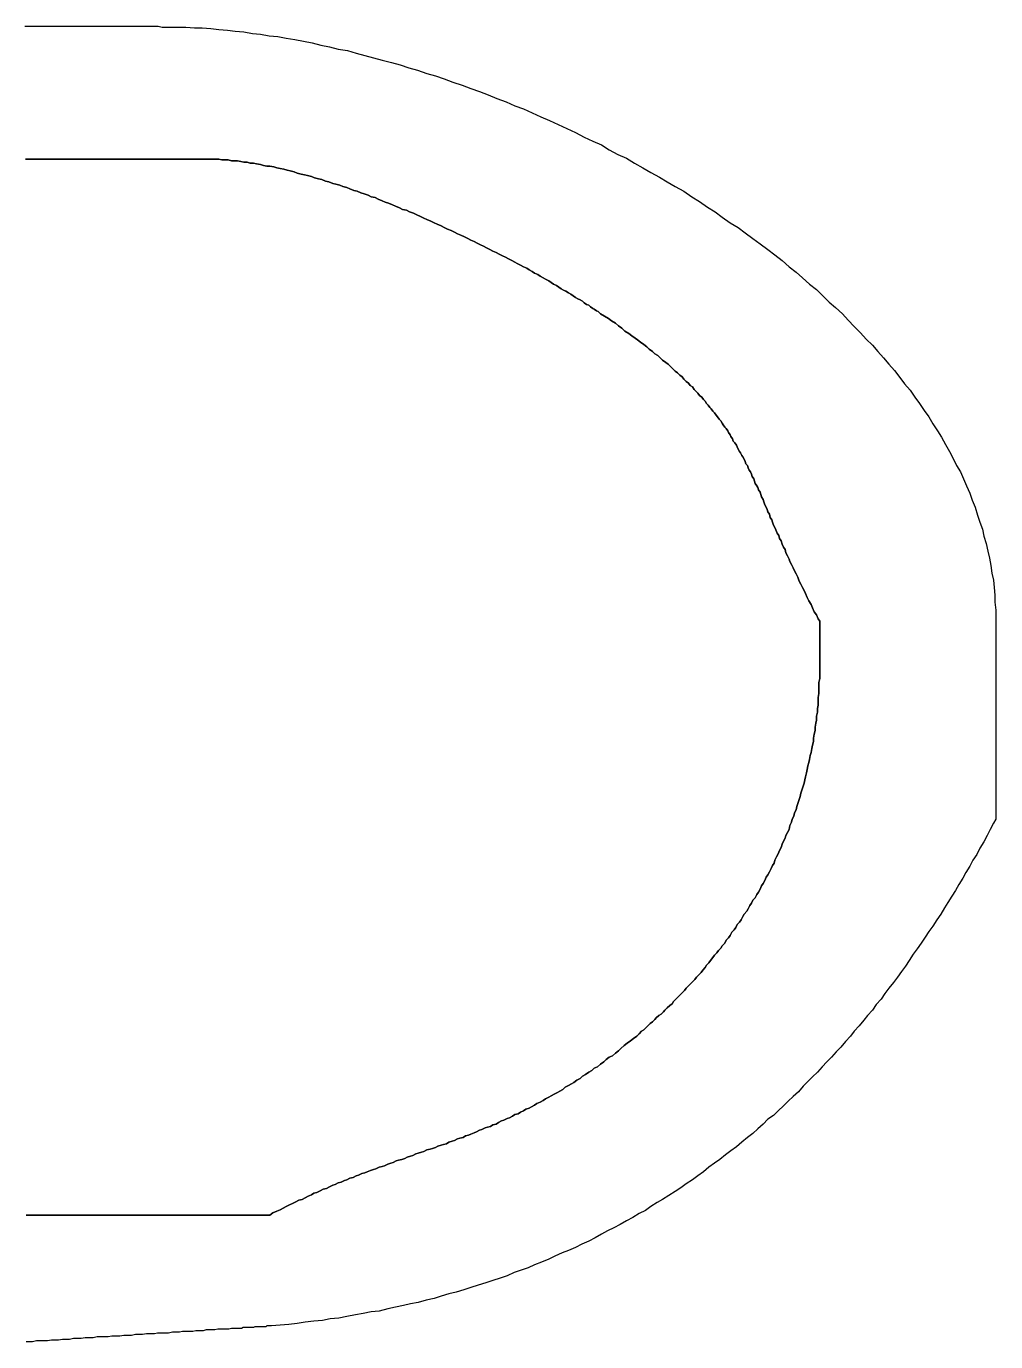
# Model space of a CAD drawing. Extents: x 3196 to 9141, y -1880 to 2325.
# Drawn here: x 8945.28 to 8951.48, y -1226.99 to -1218.58 of the extents above; entities that cross this region are included whole.
import ezdxf

# ---------------------------------------------------------------- set-up
doc = ezdxf.new("R2010")
doc.units = 0
doc.header["$MEASUREMENT"] = 0
doc.layers.add('10', color=10, linetype='CONTINUOUS')

msp = doc.modelspace()

# ---------------------------------------------------------------- linework, layer by layer
at = {"layer": '10', "linetype": 'Continuous'}
for points in [[(8945.271218, -1218.581535), (8945.291318, -1218.581535), (8945.311418, -1218.581535), (8945.331518, -1218.581535), (8945.346568, -1218.581535), (8945.366668, -1218.581535), (8945.386768, -1218.581535), (8945.406818, -1218.581535), (8945.426918, -1218.581535), (8945.447018, -1218.581535), (8945.467118, -1218.581535), (8945.487168, -1218.581535), (8945.507268, -1218.581535), (8945.522318, -1218.581535), (8945.542418, -1218.581535), (8945.562518, -1218.581535), (8945.582618, -1218.581535), (8945.597668, -1218.581535), (8945.617768, -1218.581535), (8945.637868, -1218.581535), (8945.652918, -1218.581535), (8945.673018, -1218.581535), (8945.688068, -1218.581535), (8945.708168, -1218.581535), (8945.723218, -1218.581535), (8945.743318, -1218.581535), (8945.758368, -1218.581535), (8945.773418, -1218.581535), (8945.793518, -1218.581535), (8945.808618, -1218.581535), (8945.823668, -1218.581535), (8945.838718, -1218.581535), (8945.853818, -1218.581535), (8945.868868, -1218.581535), (8945.883918, -1218.581535), (8945.898968, -1218.581535), (8945.914068, -1218.581535), (8945.924118, -1218.581535), (8945.939168, -1218.581535), (8945.949218, -1218.581535), (8945.964268, -1218.581535), (8945.974318, -1218.581535), (8945.989368, -1218.581535), (8945.999418, -1218.581535), (8946.009468, -1218.581535), (8946.019518, -1218.581535), (8946.029568, -1218.581535), (8946.039618, -1218.581535), (8946.049668, -1218.581535), (8946.059718, -1218.581535), (8946.064718, -1218.581535), (8946.074768, -1218.581535), (8946.079768, -1218.581535), (8946.089818, -1218.581535), (8946.094868, -1218.581535), (8946.099868, -1218.581535), (8946.104918, -1218.581535), (8946.109918, -1218.581535), (8946.114918, -1218.581535), (8946.119968, -1218.581535), (8946.124968, -1218.581535), (8946.150068, -1218.586535), (8946.200318, -1218.586535), (8946.250518, -1218.586535), (8946.300768, -1218.586535), (8946.356018, -1218.591585), (8946.406218, -1218.591585), (8946.461468, -1218.596585), (8946.511668, -1218.601635), (8946.566918, -1218.606635), (8946.617118, -1218.611635), (8946.672368, -1218.616685), (8946.727618, -1218.626735), (8946.777818, -1218.631735), (8946.833068, -1218.641785), (8946.888318, -1218.646835), (8946.943568, -1218.656835), (8946.998818, -1218.666885), (8947.054068, -1218.676935), (8947.109318, -1218.686985), (8947.164518, -1218.702035), (8947.219768, -1218.712085), (8947.275018, -1218.727185), (8947.335268, -1218.737185), (8947.390518, -1218.752285), (8947.445768, -1218.767335), (8947.501018, -1218.782385), (8947.556268, -1218.797485), (8947.616518, -1218.812535), (8947.671768, -1218.827585), (8947.727018, -1218.847685), (8947.782218, -1218.862735), (8947.842518, -1218.882835), (8947.897768, -1218.897935), (8947.952968, -1218.917985), (8948.008218, -1218.938085), (8948.068518, -1218.958185), (8948.123718, -1218.978285), (8948.178968, -1218.998335), (8948.234218, -1219.018435), (8948.289468, -1219.043535), (8948.349718, -1219.063635), (8948.404968, -1219.088735), (8948.460218, -1219.108835), (8948.515468, -1219.133935), (8948.570718, -1219.159035), (8948.625918, -1219.184185), (8948.681168, -1219.209285), (8948.736418, -1219.234385), (8948.791668, -1219.259485), (8948.846918, -1219.289635), (8948.902168, -1219.314735), (8948.957368, -1219.339835), (8949.007618, -1219.369985), (8949.062868, -1219.400135), (8949.118118, -1219.425235), (8949.168318, -1219.455335), (8949.223568, -1219.485485), (8949.273768, -1219.515635), (8949.329018, -1219.545735), (8949.379218, -1219.575885), (8949.429468, -1219.606035), (8949.484718, -1219.636135), (8949.534918, -1219.671285), (8949.585118, -1219.701435), (8949.635368, -1219.736585), (8949.685568, -1219.766735), (8949.730768, -1219.801885), (8949.781018, -1219.837035), (8949.831218, -1219.867135), (8949.876418, -1219.902335), (8949.926618, -1219.937485), (8949.971818, -1219.972635), (8950.022068, -1220.007785), (8950.067268, -1220.042935), (8950.112468, -1220.078085), (8950.157668, -1220.118235), (8950.202868, -1220.153435), (8950.243018, -1220.188585), (8950.288218, -1220.228735), (8950.333418, -1220.263885), (8950.373618, -1220.304085), (8950.413768, -1220.344235), (8950.453968, -1220.379385), (8950.499168, -1220.419585), (8950.534318, -1220.459735), (8950.574468, -1220.499935), (8950.614668, -1220.540085), (8950.649818, -1220.580285), (8950.689968, -1220.620435), (8950.725118, -1220.660635), (8950.760268, -1220.700835), (8950.795418, -1220.740985), (8950.830618, -1220.781185), (8950.865768, -1220.826385), (8950.895868, -1220.866535), (8950.931018, -1220.906735), (8950.961168, -1220.951935), (8950.991318, -1220.992085), (8951.021418, -1221.037285), (8951.051568, -1221.077485), (8951.076668, -1221.122635), (8951.106818, -1221.167835), (8951.131918, -1221.208035), (8951.157018, -1221.253235), (8951.182118, -1221.298435), (8951.207268, -1221.343635), (8951.227318, -1221.388835), (8951.252468, -1221.428985), (8951.272518, -1221.474185), (8951.292618, -1221.519385), (8951.312718, -1221.564585), (8951.327768, -1221.609785), (8951.347868, -1221.654985), (8951.362918, -1221.705235), (8951.378018, -1221.750385), (8951.393068, -1221.795585), (8951.403118, -1221.840785), (8951.418168, -1221.885985), (8951.428218, -1221.936235), (8951.438268, -1221.981435), (8951.448318, -1222.026635), (8951.453318, -1222.076835), (8951.463368, -1222.122035), (8951.468368, -1222.167235), (8951.473418, -1222.217435), (8951.473418, -1222.262635), (8951.478418, -1222.312885), (8951.478418, -1222.358085), (8951.478418, -1222.383185), (8951.478418, -1222.388185), (8951.478418, -1222.393235), (8951.478418, -1222.398235), (8951.478418, -1222.403285), (8951.478418, -1222.408285), (8951.478418, -1222.413335), (8951.478418, -1222.418335), (8951.478418, -1222.423335), (8951.478418, -1222.428385), (8951.478418, -1222.433385), (8951.478418, -1222.438435), (8951.478418, -1222.443435), (8951.478418, -1222.448485), (8951.478418, -1222.458535), (8951.478418, -1222.463535), (8951.478418, -1222.468535), (8951.478418, -1222.478585), (8951.478418, -1222.483635), (8951.478418, -1222.493685), (8951.478418, -1222.498685), (8951.478418, -1222.508735), (8951.478418, -1222.513735), (8951.478418, -1222.523785), (8951.478418, -1222.533835), (8951.478418, -1222.543885), (8951.478418, -1222.548885), (8951.478418, -1222.558935), (8951.478418, -1222.568985), (8951.478418, -1222.579035), (8951.478418, -1222.589085), (8951.478418, -1222.599135), (8951.478418, -1222.609185), (8951.478418, -1222.619235), (8951.478418, -1222.629235), (8951.478418, -1222.639285), (8951.478418, -1222.649335), (8951.478418, -1222.659385), (8951.478418, -1222.669435), (8951.478418, -1222.679485), (8951.478418, -1222.689535), (8951.478418, -1222.699585), (8951.478418, -1222.709635), (8951.478418, -1222.724685), (8951.478418, -1222.734735), (8951.478418, -1222.744785), (8951.478418, -1222.754785), (8951.478418, -1222.764835), (8951.478418, -1222.779935), (8951.478418, -1222.789985), (8951.478418, -1222.799985), (8951.478418, -1222.815085), (8951.478418, -1222.825135), (8951.478418, -1222.835185), (8951.478418, -1222.845185), (8951.478418, -1222.860285), (8951.478418, -1222.870335), (8951.478418, -1222.880335), (8951.478418, -1222.895435), (8951.478418, -1222.905485), (8951.478418, -1222.915535), (8951.478418, -1222.925535), (8951.478418, -1222.940635), (8951.478418, -1222.950685), (8951.478418, -1222.960735), (8951.478418, -1222.975785), (8951.478418, -1222.985835), (8951.478418, -1222.995885), (8951.478418, -1223.005885), (8951.478418, -1223.020985), (8951.478418, -1223.031035), (8951.478418, -1223.041085), (8951.478418, -1223.051085), (8951.478418, -1223.061135), (8951.478418, -1223.071185), (8951.478418, -1223.081235), (8951.478418, -1223.096285), (8951.478418, -1223.106335), (8951.478418, -1223.116385), (8951.478418, -1223.126435), (8951.478418, -1223.136485), (8951.478418, -1223.146535), (8951.478418, -1223.156585), (8951.478418, -1223.166635), (8951.478418, -1223.171635), (8951.478418, -1223.181685), (8951.478418, -1223.191735), (8951.478418, -1223.201785), (8951.478418, -1223.211835), (8951.478418, -1223.216835), (8951.478418, -1223.226885), (8951.478418, -1223.236935), (8951.478418, -1223.241935), (8951.478418, -1223.251985), (8951.478418, -1223.256985), (8951.478418, -1223.267035), (8951.478418, -1223.272085), (8951.478418, -1223.282135), (8951.478418, -1223.287135), (8951.478418, -1223.292185), (8951.478418, -1223.302185), (8951.478418, -1223.307235), (8951.478418, -1223.312235), (8951.478418, -1223.317285), (8951.478418, -1223.322285), (8951.478418, -1223.327335), (8951.478418, -1223.332335), (8951.478418, -1223.337385), (8951.478418, -1223.342385), (8951.478418, -1223.347385), (8951.478418, -1223.352435), (8951.478418, -1223.357435), (8951.478418, -1223.362485), (8951.478418, -1223.367485)], [(8950.353518, -1222.674435), (8950.353518, -1222.664435), (8950.353518, -1222.659385), (8950.353518, -1222.654385), (8950.353518, -1222.649335), (8950.353518, -1222.644335), (8950.353518, -1222.639285), (8950.353518, -1222.634285), (8950.353518, -1222.629235), (8950.353518, -1222.624235), (8950.353518, -1222.619235), (8950.353518, -1222.614185), (8950.353518, -1222.609185), (8950.353518, -1222.604135), (8950.353518, -1222.599135), (8950.353518, -1222.594085), (8950.353518, -1222.589085), (8950.353518, -1222.584085), (8950.353518, -1222.579035), (8950.353518, -1222.574035), (8950.353518, -1222.568985), (8950.353518, -1222.563985), (8950.353518, -1222.558935), (8950.353518, -1222.553935), (8950.353518, -1222.548885), (8950.353518, -1222.543885), (8950.353518, -1222.538885), (8950.353518, -1222.533835), (8950.353518, -1222.528835), (8950.353518, -1222.523785), (8950.353518, -1222.518785), (8950.353518, -1222.513735), (8950.353518, -1222.508735), (8950.353518, -1222.503685), (8950.353518, -1222.498685), (8950.353518, -1222.493685), (8950.353518, -1222.488635), (8950.353518, -1222.483635), (8950.353518, -1222.478585), (8950.353518, -1222.473585), (8950.353518, -1222.468535), (8950.353518, -1222.463535), (8950.353518, -1222.458535), (8950.353518, -1222.453485), (8950.353518, -1222.448485), (8950.353518, -1222.443435), (8950.353518, -1222.438435), (8950.353518, -1222.433385), (8950.353518, -1222.428385), (8950.353518, -1222.423335), (8950.353518, -1222.418335), (8950.353518, -1222.413335), (8950.353518, -1222.408285), (8950.353518, -1222.403285), (8950.353518, -1222.398235), (8950.353518, -1222.393235), (8950.353518, -1222.388185), (8950.353518, -1222.383185), (8950.343468, -1222.368135), (8950.333418, -1222.342985), (8950.318368, -1222.322935), (8950.308318, -1222.297785), (8950.298268, -1222.277735), (8950.283218, -1222.252585), (8950.273168, -1222.232535), (8950.263118, -1222.207435), (8950.253068, -1222.187335), (8950.243018, -1222.167235), (8950.232968, -1222.147135), (8950.222918, -1222.127035), (8950.212868, -1222.101935), (8950.202868, -1222.081885), (8950.192818, -1222.061785), (8950.182768, -1222.041685), (8950.172718, -1222.021585), (8950.162668, -1222.001485), (8950.157668, -1221.986435), (8950.147618, -1221.966335), (8950.137568, -1221.946285), (8950.132518, -1221.926185), (8950.122518, -1221.911135), (8950.112468, -1221.891035), (8950.107418, -1221.870935), (8950.097368, -1221.855885), (8950.092368, -1221.835785), (8950.082318, -1221.820735), (8950.072268, -1221.800635), (8950.067268, -1221.785585), (8950.057218, -1221.770485), (8950.052168, -1221.750385), (8950.047168, -1221.735335), (8950.037118, -1221.720285), (8950.032118, -1221.700185), (8950.022068, -1221.685135), (8950.017018, -1221.670035), (8950.012018, -1221.654985), (8950.001968, -1221.639935), (8949.996968, -1221.619835), (8949.991918, -1221.604785), (8949.981868, -1221.589685), (8949.976868, -1221.574635), (8949.971818, -1221.559585), (8949.961768, -1221.544485), (8949.956768, -1221.529435), (8949.951768, -1221.519385), (8949.941718, -1221.504335), (8949.936668, -1221.489285), (8949.931668, -1221.474185), (8949.921618, -1221.459135), (8949.916568, -1221.444085), (8949.911568, -1221.428985), (8949.901518, -1221.418935), (8949.896518, -1221.403885), (8949.891468, -1221.388835), (8949.881418, -1221.378785), (8949.876418, -1221.363735), (8949.871418, -1221.348635), (8949.861368, -1221.333585), (8949.856318, -1221.323535), (8949.846268, -1221.308485), (8949.841268, -1221.298435), (8949.831218, -1221.283385), (8949.826218, -1221.268285), (8949.821168, -1221.258235), (8949.811118, -1221.243185), (8949.801068, -1221.233135), (8949.796068, -1221.218085), (8949.786018, -1221.203035), (8949.781018, -1221.192985), (8949.770968, -1221.177885), (8949.765918, -1221.167835), (8949.755868, -1221.152785), (8949.745868, -1221.142735), (8949.735818, -1221.127685), (8949.730768, -1221.117635), (8949.720718, -1221.102585), (8949.710668, -1221.092535), (8949.700668, -1221.077485), (8949.690618, -1221.067435), (8949.680568, -1221.052335), (8949.670518, -1221.042285), (8949.660468, -1221.027235), (8949.650418, -1221.017185), (8949.640368, -1221.002135), (8949.630318, -1220.992085), (8949.620318, -1220.977035), (8949.610268, -1220.966985), (8949.600218, -1220.951935), (8949.585118, -1220.941885), (8949.575118, -1220.926785), (8949.565068, -1220.916735), (8949.549968, -1220.901685), (8949.539918, -1220.886635), (8949.524868, -1220.876585), (8949.514818, -1220.861535), (8949.499768, -1220.851485), (8949.484718, -1220.836385), (8949.474668, -1220.821335), (8949.459568, -1220.811285), (8949.444518, -1220.796235), (8949.429468, -1220.786185), (8949.414368, -1220.771135), (8949.399318, -1220.756035), (8949.384268, -1220.740985), (8949.369218, -1220.730935), (8949.349118, -1220.715885), (8949.334018, -1220.700835), (8949.318968, -1220.685735), (8949.298868, -1220.675685), (8949.283818, -1220.660635), (8949.263718, -1220.645585), (8949.248668, -1220.630485), (8949.228568, -1220.615435), (8949.208468, -1220.600385), (8949.188418, -1220.585285), (8949.173318, -1220.575285), (8949.153268, -1220.560185), (8949.133168, -1220.545135), (8949.108068, -1220.530085), (8949.087968, -1220.509985), (8949.067868, -1220.494885), (8949.047768, -1220.479835), (8949.022668, -1220.464785), (8949.002568, -1220.449735), (8948.977468, -1220.434635), (8948.952368, -1220.419585), (8948.937318, -1220.404535), (8948.927268, -1220.399485), (8948.912168, -1220.389435), (8948.902168, -1220.384435), (8948.887068, -1220.374385), (8948.877018, -1220.364335), (8948.861968, -1220.359335), (8948.846918, -1220.349285), (8948.836868, -1220.339235), (8948.821818, -1220.329185), (8948.806718, -1220.324185), (8948.791668, -1220.314135), (8948.776618, -1220.304085), (8948.761518, -1220.294035), (8948.746468, -1220.283985), (8948.731418, -1220.273935), (8948.716318, -1220.268935), (8948.701268, -1220.258885), (8948.686218, -1220.248835), (8948.671118, -1220.238785), (8948.651068, -1220.228735), (8948.635968, -1220.218685), (8948.620918, -1220.208635), (8948.600818, -1220.198635), (8948.585768, -1220.188585), (8948.565668, -1220.178535), (8948.550618, -1220.168485), (8948.530518, -1220.158435), (8948.515468, -1220.148385), (8948.495368, -1220.138335), (8948.480318, -1220.128285), (8948.460218, -1220.118235), (8948.440118, -1220.108235), (8948.420018, -1220.098185), (8948.404968, -1220.088135), (8948.384868, -1220.078085), (8948.364818, -1220.068035), (8948.344718, -1220.057985), (8948.324618, -1220.047935), (8948.304518, -1220.037885), (8948.284418, -1220.027885), (8948.264368, -1220.017835), (8948.244268, -1220.007785), (8948.224168, -1219.997735), (8948.204068, -1219.987685), (8948.184018, -1219.977635), (8948.163918, -1219.967585), (8948.143818, -1219.957535), (8948.123718, -1219.947535), (8948.103668, -1219.937485), (8948.083568, -1219.927435), (8948.058468, -1219.917385), (8948.038368, -1219.907335), (8948.018268, -1219.897285), (8947.998168, -1219.887235), (8947.973068, -1219.877185), (8947.952968, -1219.867135), (8947.932918, -1219.857135), (8947.907768, -1219.847085), (8947.887718, -1219.837035), (8947.867618, -1219.826985), (8947.842518, -1219.816935), (8947.822418, -1219.806885), (8947.802318, -1219.796835), (8947.777218, -1219.786785), (8947.757118, -1219.776785), (8947.732018, -1219.766735), (8947.711918, -1219.756685), (8947.686818, -1219.751635), (8947.666718, -1219.741585), (8947.641618, -1219.731585), (8947.621518, -1219.721535), (8947.596418, -1219.711485), (8947.576318, -1219.706435), (8947.556268, -1219.696435), (8947.531118, -1219.686385), (8947.511068, -1219.676335), (8947.485968, -1219.671285), (8947.465868, -1219.661235), (8947.440768, -1219.651235), (8947.420668, -1219.646185), (8947.395568, -1219.636135), (8947.375468, -1219.631135), (8947.350368, -1219.621085), (8947.330268, -1219.611035), (8947.305168, -1219.606035), (8947.285068, -1219.595985), (8947.259968, -1219.590935), (8947.239868, -1219.585935), (8947.214768, -1219.575885), (8947.194668, -1219.570885), (8947.169568, -1219.560835), (8947.149468, -1219.555785), (8947.124368, -1219.550785), (8947.104268, -1219.540735), (8947.079168, -1219.535685), (8947.059068, -1219.530685), (8947.038968, -1219.525685), (8947.013868, -1219.520635), (8946.993768, -1219.510585), (8946.968668, -1219.505585), (8946.948568, -1219.500535), (8946.928518, -1219.495535), (8946.903368, -1219.490485), (8946.883318, -1219.485485), (8946.863218, -1219.480485), (8946.838118, -1219.475435), (8946.818018, -1219.475435), (8946.797918, -1219.470435), (8946.777818, -1219.465385), (8946.752718, -1219.460385), (8946.732668, -1219.455335), (8946.712568, -1219.455335), (8946.692468, -1219.450335), (8946.672368, -1219.450335), (8946.652268, -1219.445335), (8946.632218, -1219.440285), (8946.612118, -1219.440285), (8946.592018, -1219.440285), (8946.571918, -1219.435285), (8946.551868, -1219.435285), (8946.531768, -1219.435285), (8946.511668, -1219.430235), (8946.491568, -1219.430235), (8946.471518, -1219.430235), (8946.451418, -1219.430235), (8946.431318, -1219.430235), (8946.416268, -1219.430235), (8946.406218, -1219.430235), (8946.401168, -1219.430235), (8946.396168, -1219.430235), (8946.391168, -1219.430235), (8946.381118, -1219.430235), (8946.376068, -1219.430235), (8946.371068, -1219.430235), (8946.361018, -1219.430235), (8946.350968, -1219.430235), (8946.340918, -1219.430235), (8946.330868, -1219.430235), (8946.320818, -1219.430235), (8946.310818, -1219.430235), (8946.295718, -1219.430235), (8946.285668, -1219.430235), (8946.270618, -1219.430235), (8946.255568, -1219.430235), (8946.240468, -1219.430235), (8946.225418, -1219.430235), (8946.210368, -1219.430235), (8946.190268, -1219.430235), (8946.175218, -1219.430235), (8946.155118, -1219.430235), (8946.140068, -1219.430235), (8946.119968, -1219.430235), (8946.099868, -1219.430235), (8946.079768, -1219.430235), (8946.059718, -1219.430235), (8946.039618, -1219.430235), (8946.019518, -1219.430235), (8945.999418, -1219.430235), (8945.974318, -1219.430235), (8945.954218, -1219.430235), (8945.929118, -1219.430235), (8945.909018, -1219.430235), (8945.883918, -1219.430235), (8945.858818, -1219.430235), (8945.833718, -1219.430235), (8945.808618, -1219.430235), (8945.783468, -1219.430235), (8945.758368, -1219.430235), (8945.733268, -1219.430235), (8945.708168, -1219.430235), (8945.683068, -1219.430235), (8945.657918, -1219.430235), (8945.632818, -1219.430235), (8945.602718, -1219.430235), (8945.577568, -1219.430235), (8945.552468, -1219.430235), (8945.522318, -1219.430235), (8945.497218, -1219.430235), (8945.467118, -1219.430235), (8945.441968, -1219.430235), (8945.411868, -1219.430235), (8945.386768, -1219.430235), (8945.356618, -1219.430235), (8945.331518, -1219.430235), (8945.301368, -1219.430235), (8945.276268, -1219.430235)], [(8945.276268, -1219.430235), (8945.301368, -1219.430235), (8945.331518, -1219.430235), (8945.356618, -1219.430235), (8945.386768, -1219.430235), (8945.411868, -1219.430235), (8945.441968, -1219.430235), (8945.467118, -1219.430235), (8945.497218, -1219.430235), (8945.522318, -1219.430235), (8945.552468, -1219.430235), (8945.577568, -1219.430235), (8945.602718, -1219.430235), (8945.632818, -1219.430235), (8945.657918, -1219.430235), (8945.683068, -1219.430235), (8945.708168, -1219.430235), (8945.733268, -1219.430235), (8945.758368, -1219.430235), (8945.783468, -1219.430235), (8945.808618, -1219.430235), (8945.833718, -1219.430235), (8945.858818, -1219.430235), (8945.883918, -1219.430235), (8945.909018, -1219.430235), (8945.929118, -1219.430235), (8945.954218, -1219.430235), (8945.974318, -1219.430235), (8945.999418, -1219.430235), (8946.019518, -1219.430235), (8946.039618, -1219.430235), (8946.059718, -1219.430235), (8946.079768, -1219.430235), (8946.099868, -1219.430235), (8946.119968, -1219.430235), (8946.140068, -1219.430235), (8946.155118, -1219.430235), (8946.175218, -1219.430235), (8946.190268, -1219.430235), (8946.210368, -1219.430235), (8946.225418, -1219.430235), (8946.240468, -1219.430235), (8946.255568, -1219.430235), (8946.270618, -1219.430235), (8946.285668, -1219.430235), (8946.295718, -1219.430235), (8946.310818, -1219.430235), (8946.320818, -1219.430235), (8946.330868, -1219.430235), (8946.340918, -1219.430235), (8946.350968, -1219.430235), (8946.361018, -1219.430235), (8946.371068, -1219.430235), (8946.376068, -1219.430235), (8946.381118, -1219.430235), (8946.391168, -1219.430235), (8946.396168, -1219.430235), (8946.401168, -1219.430235), (8946.406218, -1219.430235), (8946.416268, -1219.430235), (8946.431318, -1219.430235), (8946.451418, -1219.430235), (8946.471518, -1219.430235), (8946.491568, -1219.430235), (8946.511668, -1219.430235), (8946.531768, -1219.435285), (8946.551868, -1219.435285), (8946.571918, -1219.435285), (8946.592018, -1219.440285), (8946.612118, -1219.440285), (8946.632218, -1219.440285), (8946.652268, -1219.445335), (8946.672368, -1219.450335), (8946.692468, -1219.450335), (8946.712568, -1219.455335), (8946.732668, -1219.455335), (8946.752718, -1219.460385), (8946.777818, -1219.465385), (8946.797918, -1219.470435), (8946.818018, -1219.475435), (8946.838118, -1219.475435), (8946.863218, -1219.480485), (8946.883318, -1219.485485), (8946.903368, -1219.490485), (8946.928518, -1219.495535), (8946.948568, -1219.500535), (8946.968668, -1219.505585), (8946.993768, -1219.510585), (8947.013868, -1219.520635), (8947.038968, -1219.525685), (8947.059068, -1219.530685), (8947.079168, -1219.535685), (8947.104268, -1219.540735), (8947.124368, -1219.550785), (8947.149468, -1219.555785), (8947.169568, -1219.560835), (8947.194668, -1219.570885), (8947.214768, -1219.575885), (8947.239868, -1219.585935), (8947.259968, -1219.590935), (8947.285068, -1219.595985), (8947.305168, -1219.606035), (8947.330268, -1219.611035), (8947.350368, -1219.621085), (8947.375468, -1219.631135), (8947.395568, -1219.636135), (8947.420668, -1219.646185), (8947.440768, -1219.651235), (8947.465868, -1219.661235), (8947.485968, -1219.671285), (8947.511068, -1219.676335), (8947.531118, -1219.686385), (8947.556268, -1219.696435), (8947.576318, -1219.706435), (8947.596418, -1219.711485), (8947.621518, -1219.721535), (8947.641618, -1219.731585), (8947.666718, -1219.741585), (8947.686818, -1219.751635), (8947.711918, -1219.756685), (8947.732018, -1219.766735), (8947.757118, -1219.776785), (8947.777218, -1219.786785), (8947.802318, -1219.796835), (8947.822418, -1219.806885), (8947.842518, -1219.816935), (8947.867618, -1219.826985), (8947.887718, -1219.837035), (8947.907768, -1219.847085), (8947.932918, -1219.857135), (8947.952968, -1219.867135), (8947.973068, -1219.877185), (8947.998168, -1219.887235), (8948.018268, -1219.897285), (8948.038368, -1219.907335), (8948.058468, -1219.917385), (8948.083568, -1219.927435), (8948.103668, -1219.937485), (8948.123718, -1219.947535), (8948.143818, -1219.957535), (8948.163918, -1219.967585), (8948.184018, -1219.977635), (8948.204068, -1219.987685), (8948.224168, -1219.997735), (8948.244268, -1220.007785), (8948.264368, -1220.017835), (8948.284418, -1220.027885), (8948.304518, -1220.037885), (8948.324618, -1220.047935), (8948.344718, -1220.057985), (8948.364818, -1220.068035), (8948.384868, -1220.078085), (8948.404968, -1220.088135), (8948.420018, -1220.098185), (8948.440118, -1220.108235), (8948.460218, -1220.118235), (8948.480318, -1220.128285), (8948.495368, -1220.138335), (8948.515468, -1220.148385), (8948.530518, -1220.158435), (8948.550618, -1220.168485), (8948.565668, -1220.178535), (8948.585768, -1220.188585), (8948.600818, -1220.198635), (8948.620918, -1220.208635), (8948.635968, -1220.218685), (8948.651068, -1220.228735), (8948.671118, -1220.238785), (8948.686218, -1220.248835), (8948.701268, -1220.258885), (8948.716318, -1220.268935), (8948.731418, -1220.273935), (8948.746468, -1220.283985), (8948.761518, -1220.294035), (8948.776618, -1220.304085), (8948.791668, -1220.314135), (8948.806718, -1220.324185), (8948.821818, -1220.329185), (8948.836868, -1220.339235), (8948.846918, -1220.349285), (8948.861968, -1220.359335), (8948.877018, -1220.364335), (8948.887068, -1220.374385), (8948.902168, -1220.384435), (8948.912168, -1220.389435), (8948.927268, -1220.399485), (8948.937318, -1220.404535), (8948.952368, -1220.419585), (8948.977468, -1220.434635), (8949.002568, -1220.449735), (8949.022668, -1220.464785), (8949.047768, -1220.479835), (8949.067868, -1220.494885), (8949.087968, -1220.509985), (8949.108068, -1220.530085), (8949.133168, -1220.545135), (8949.153268, -1220.560185), (8949.173318, -1220.575285), (8949.188418, -1220.585285), (8949.208468, -1220.600385), (8949.228568, -1220.615435), (8949.248668, -1220.630485), (8949.263718, -1220.645585), (8949.283818, -1220.660635), (8949.298868, -1220.675685), (8949.318968, -1220.685735), (8949.334018, -1220.700835), (8949.349118, -1220.715885), (8949.369218, -1220.730935), (8949.384268, -1220.740985), (8949.399318, -1220.756035), (8949.414368, -1220.771135), (8949.429468, -1220.786185), (8949.444518, -1220.796235), (8949.459568, -1220.811285), (8949.474668, -1220.821335), (8949.484718, -1220.836385), (8949.499768, -1220.851485), (8949.514818, -1220.861535), (8949.524868, -1220.876585), (8949.539918, -1220.886635), (8949.549968, -1220.901685), (8949.565068, -1220.916735), (8949.575118, -1220.926785), (8949.585118, -1220.941885), (8949.600218, -1220.951935), (8949.610268, -1220.966985), (8949.620318, -1220.977035), (8949.630318, -1220.992085), (8949.640368, -1221.002135), (8949.650418, -1221.017185), (8949.660468, -1221.027235), (8949.670518, -1221.042285), (8949.680568, -1221.052335), (8949.690618, -1221.067435), (8949.700668, -1221.077485), (8949.710668, -1221.092535), (8949.720718, -1221.102585), (8949.730768, -1221.117635), (8949.735818, -1221.127685), (8949.745868, -1221.142735), (8949.755868, -1221.152785), (8949.765918, -1221.167835), (8949.770968, -1221.177885), (8949.781018, -1221.192985), (8949.786018, -1221.203035), (8949.796068, -1221.218085), (8949.801068, -1221.233135), (8949.811118, -1221.243185), (8949.821168, -1221.258235), (8949.826218, -1221.268285), (8949.831218, -1221.283385), (8949.841268, -1221.298435), (8949.846268, -1221.308485), (8949.856318, -1221.323535), (8949.861368, -1221.333585), (8949.871418, -1221.348635), (8949.876418, -1221.363735), (8949.881418, -1221.378785), (8949.891468, -1221.388835), (8949.896518, -1221.403885), (8949.901518, -1221.418935), (8949.911568, -1221.428985), (8949.916568, -1221.444085), (8949.921618, -1221.459135), (8949.931668, -1221.474185), (8949.936668, -1221.489285), (8949.941718, -1221.504335), (8949.951768, -1221.519385), (8949.956768, -1221.529435), (8949.961768, -1221.544485), (8949.971818, -1221.559585), (8949.976868, -1221.574635), (8949.981868, -1221.589685), (8949.991918, -1221.604785), (8949.996968, -1221.619835), (8950.001968, -1221.639935), (8950.012018, -1221.654985), (8950.017018, -1221.670035), (8950.022068, -1221.685135), (8950.032118, -1221.700185), (8950.037118, -1221.720285), (8950.047168, -1221.735335), (8950.052168, -1221.750385), (8950.057218, -1221.770485), (8950.067268, -1221.785585), (8950.072268, -1221.800635), (8950.082318, -1221.820735), (8950.092368, -1221.835785), (8950.097368, -1221.855885), (8950.107418, -1221.870935), (8950.112468, -1221.891035), (8950.122518, -1221.911135), (8950.132518, -1221.926185), (8950.137568, -1221.946285), (8950.147618, -1221.966335), (8950.157668, -1221.986435), (8950.162668, -1222.001485), (8950.172718, -1222.021585), (8950.182768, -1222.041685), (8950.192818, -1222.061785), (8950.202868, -1222.081885), (8950.212868, -1222.101935), (8950.222918, -1222.127035), (8950.232968, -1222.147135), (8950.243018, -1222.167235), (8950.253068, -1222.187335), (8950.263118, -1222.207435), (8950.273168, -1222.232535), (8950.283218, -1222.252585), (8950.298268, -1222.277735), (8950.308318, -1222.297785), (8950.318368, -1222.322935), (8950.333418, -1222.342985), (8950.343468, -1222.368135), (8950.353518, -1222.383185), (8950.353518, -1222.388185), (8950.353518, -1222.393235), (8950.353518, -1222.398235), (8950.353518, -1222.403285), (8950.353518, -1222.408285), (8950.353518, -1222.413335), (8950.353518, -1222.418335), (8950.353518, -1222.423335), (8950.353518, -1222.428385), (8950.353518, -1222.433385), (8950.353518, -1222.438435), (8950.353518, -1222.443435), (8950.353518, -1222.448485), (8950.353518, -1222.453485), (8950.353518, -1222.458535), (8950.353518, -1222.463535), (8950.353518, -1222.468535), (8950.353518, -1222.473585), (8950.353518, -1222.478585), (8950.353518, -1222.483635), (8950.353518, -1222.488635), (8950.353518, -1222.493685), (8950.353518, -1222.498685), (8950.353518, -1222.503685), (8950.353518, -1222.508735), (8950.353518, -1222.513735), (8950.353518, -1222.518785), (8950.353518, -1222.523785), (8950.353518, -1222.528835), (8950.353518, -1222.533835), (8950.353518, -1222.538885), (8950.353518, -1222.543885), (8950.353518, -1222.548885), (8950.353518, -1222.553935), (8950.353518, -1222.558935), (8950.353518, -1222.563985), (8950.353518, -1222.568985), (8950.353518, -1222.574035), (8950.353518, -1222.579035), (8950.353518, -1222.584085), (8950.353518, -1222.589085), (8950.353518, -1222.594085), (8950.353518, -1222.599135), (8950.353518, -1222.604135), (8950.353518, -1222.609185), (8950.353518, -1222.614185), (8950.353518, -1222.619235), (8950.353518, -1222.624235), (8950.353518, -1222.629235), (8950.353518, -1222.634285), (8950.353518, -1222.639285), (8950.353518, -1222.644335), (8950.353518, -1222.649335), (8950.353518, -1222.654385), (8950.353518, -1222.659385), (8950.353518, -1222.664435), (8950.353518, -1222.674435), (8950.353518, -1222.699585), (8950.353518, -1222.724685), (8950.353518, -1222.749785), (8950.348468, -1222.774885), (8950.348468, -1222.799985), (8950.348468, -1222.825135), (8950.348468, -1222.845185), (8950.343468, -1222.870335), (8950.343468, -1222.895435), (8950.343468, -1222.920535), (8950.338418, -1222.940635), (8950.338418, -1222.965735), (8950.333418, -1222.990835), (8950.333418, -1223.015935), (8950.328418, -1223.036035), (8950.323368, -1223.061135), (8950.323368, -1223.081235), (8950.318368, -1223.106335), (8950.313318, -1223.131435), (8950.313318, -1223.151535), (8950.308318, -1223.176635), (8950.303268, -1223.196735), (8950.298268, -1223.221835), (8950.293218, -1223.241935), (8950.288218, -1223.267035), (8950.283218, -1223.287135), (8950.278168, -1223.307235), (8950.273168, -1223.332335), (8950.268118, -1223.352435), (8950.263118, -1223.377535), (8950.258068, -1223.397635), (8950.253068, -1223.417735), (8950.248068, -1223.437785), (8950.238018, -1223.462935), (8950.232968, -1223.482985), (8950.227968, -1223.503085), (8950.222918, -1223.523185), (8950.212868, -1223.548285), (8950.207868, -1223.568385), (8950.202868, -1223.588485), (8950.192818, -1223.608535), (8950.187768, -1223.628635), (8950.177718, -1223.648735), (8950.172718, -1223.668835), (8950.162668, -1223.688885), (8950.157668, -1223.714035), (8950.147618, -1223.734085), (8950.137568, -1223.754185), (8950.132518, -1223.769235), (8950.122518, -1223.789335), (8950.112468, -1223.809435), (8950.107418, -1223.829535), (8950.097368, -1223.849585), (8950.087318, -1223.869685), (8950.077318, -1223.889785), (8950.067268, -1223.909885), (8950.062218, -1223.929935), (8950.052168, -1223.945035), (8950.042118, -1223.965135), (8950.032118, -1223.985185), (8950.022068, -1224.005285), (8950.012018, -1224.020335), (8950.001968, -1224.040435), (8949.991918, -1224.060535), (8949.981868, -1224.075585), (8949.971818, -1224.095685), (8949.961768, -1224.115785), (8949.951768, -1224.130835), (8949.941718, -1224.150935), (8949.926618, -1224.165985), (8949.916568, -1224.186085), (8949.906568, -1224.201135), (8949.896518, -1224.221235), (8949.886468, -1224.236285), (8949.871418, -1224.256385), (8949.861368, -1224.271435), (8949.851318, -1224.291535), (8949.841268, -1224.306585), (8949.826218, -1224.321685), (8949.816168, -1224.341785), (8949.806118, -1224.356835), (8949.791018, -1224.371885), (8949.781018, -1224.391985), (8949.770968, -1224.407035), (8949.755868, -1224.422135), (8949.745868, -1224.442185), (8949.730768, -1224.457285), (8949.720718, -1224.472335), (8949.705668, -1224.487385), (8949.695618, -1224.502485), (8949.680568, -1224.517535), (8949.670518, -1224.532585), (8949.655468, -1224.552685), (8949.645418, -1224.567735), (8949.630318, -1224.582835), (8949.620318, -1224.597885), (8949.605218, -1224.612935), (8949.595168, -1224.628035), (8949.580118, -1224.643085), (8949.565068, -1224.658135), (8949.555018, -1224.673235), (8949.539918, -1224.688285), (8949.529918, -1224.698335), (8949.514818, -1224.713385), (8949.499768, -1224.728435), (8949.489718, -1224.743535), (8949.474668, -1224.758585), (8949.459568, -1224.773635), (8949.449568, -1224.783685), (8949.434468, -1224.798785), (8949.419418, -1224.813835), (8949.409368, -1224.828885), (8949.394318, -1224.838935), (8949.379218, -1224.853985), (8949.364168, -1224.869085), (8949.354118, -1224.879135), (8949.339068, -1224.894185), (8949.324018, -1224.904235), (8949.308918, -1224.919285), (8949.298868, -1224.929335), (8949.283818, -1224.944385), (8949.268768, -1224.954435), (8949.253668, -1224.969535), (8949.243668, -1224.979535), (8949.228568, -1224.994635), (8949.213518, -1225.004685), (8949.198468, -1225.019735)], [(8945.281268, -1226.179835), (8945.301368, -1226.179835), (8945.326468, -1226.179835), (8945.351618, -1226.179835), (8945.376718, -1226.179835), (8945.401818, -1226.179835), (8945.426918, -1226.179835), (8945.452018, -1226.179835), (8945.477168, -1226.179835), (8945.502268, -1226.179835), (8945.527368, -1226.179835), (8945.552468, -1226.179835), (8945.572568, -1226.179835), (8945.597668, -1226.179835), (8945.622768, -1226.179835), (8945.647868, -1226.179835), (8945.673018, -1226.179835), (8945.698118, -1226.179835), (8945.723218, -1226.179835), (8945.748318, -1226.179835), (8945.768418, -1226.179835), (8945.793518, -1226.179835), (8945.818618, -1226.179835), (8945.843768, -1226.179835), (8945.863818, -1226.179835), (8945.888968, -1226.179835), (8945.909018, -1226.179835), (8945.934168, -1226.179835), (8945.954218, -1226.179835), (8945.979368, -1226.179835), (8945.999418, -1226.179835), (8946.024518, -1226.179835), (8946.044618, -1226.179835), (8946.064718, -1226.179835), (8946.084818, -1226.179835), (8946.109918, -1226.179835), (8946.130018, -1226.179835), (8946.150068, -1226.179835), (8946.170168, -1226.179835), (8946.185268, -1226.179835), (8946.205318, -1226.179835), (8946.225418, -1226.179835), (8946.245518, -1226.179835), (8946.260568, -1226.179835), (8946.280668, -1226.179835), (8946.295718, -1226.179835), (8946.310818, -1226.179835), (8946.330868, -1226.179835), (8946.345968, -1226.179835), (8946.361018, -1226.179835), (8946.376068, -1226.179835), (8946.386118, -1226.179835), (8946.401168, -1226.179835), (8946.416268, -1226.179835), (8946.426318, -1226.179835), (8946.441368, -1226.179835), (8946.451418, -1226.179835), (8946.461468, -1226.179835), (8946.471518, -1226.179835), (8946.481568, -1226.179835), (8946.491568, -1226.179835), (8946.501618, -1226.179835), (8946.506668, -1226.179835), (8946.516718, -1226.179835), (8946.521718, -1226.179835), (8946.526718, -1226.179835), (8946.531768, -1226.179835), (8946.536768, -1226.179835), (8946.541818, -1226.179835), (8946.546818, -1226.179835), (8946.551868, -1226.179835), (8946.556868, -1226.179835), (8946.561918, -1226.179835), (8946.566918, -1226.179835), (8946.571918, -1226.179835), (8946.576968, -1226.179835), (8946.581968, -1226.179835), (8946.587018, -1226.179835), (8946.592018, -1226.179835), (8946.597068, -1226.179835), (8946.602068, -1226.179835), (8946.607118, -1226.179835), (8946.612118, -1226.179835), (8946.617118, -1226.179835), (8946.622168, -1226.179835), (8946.627168, -1226.179835), (8946.632218, -1226.179835), (8946.637218, -1226.179835), (8946.642268, -1226.179835), (8946.647268, -1226.179835), (8946.652268, -1226.179835), (8946.657318, -1226.179835), (8946.662318, -1226.179835), (8946.667368, -1226.179835), (8946.672368, -1226.179835), (8946.677418, -1226.179835), (8946.682418, -1226.179835), (8946.687468, -1226.179835), (8946.692468, -1226.179835), (8946.697468, -1226.179835), (8946.702518, -1226.179835), (8946.707518, -1226.179835), (8946.712568, -1226.179835), (8946.717568, -1226.179835), (8946.722618, -1226.179835), (8946.727618, -1226.179835), (8946.732668, -1226.179835), (8946.737668, -1226.179835), (8946.742668, -1226.179835), (8946.747718, -1226.179835), (8946.752718, -1226.179835), (8946.757768, -1226.179835), (8946.762768, -1226.179835), (8946.767818, -1226.179835), (8946.772818, -1226.179835), (8946.777818, -1226.179835), (8946.782868, -1226.179835), (8946.787868, -1226.179835), (8946.792918, -1226.179835), (8946.797918, -1226.179835), (8946.802968, -1226.179835), (8946.807968, -1226.179835), (8946.813018, -1226.179835), (8946.818018, -1226.179835), (8946.823018, -1226.179835), (8946.828068, -1226.179835), (8946.833068, -1226.179835), (8946.838118, -1226.179835), (8946.858218, -1226.164735), (8946.883318, -1226.154685), (8946.903368, -1226.144635), (8946.923468, -1226.134635), (8946.943568, -1226.124585), (8946.963668, -1226.114535), (8946.983768, -1226.104485), (8947.003818, -1226.094435), (8947.023918, -1226.084385), (8947.044018, -1226.079385), (8947.064118, -1226.069335), (8947.084168, -1226.059285), (8947.104268, -1226.049235), (8947.119318, -1226.039185), (8947.139418, -1226.034185), (8947.159518, -1226.024135), (8947.179618, -1226.014085), (8947.199668, -1226.009085), (8947.219768, -1225.999035), (8947.239868, -1225.988985), (8947.254918, -1225.983935), (8947.275018, -1225.973935), (8947.295118, -1225.968885), (8947.315218, -1225.958835), (8947.330268, -1225.953835), (8947.350368, -1225.943785), (8947.370418, -1225.938735), (8947.390518, -1225.928735), (8947.405568, -1225.923685), (8947.425668, -1225.913635), (8947.445768, -1225.908635), (8947.460818, -1225.903585), (8947.480918, -1225.893535), (8947.501018, -1225.888535), (8947.516068, -1225.883535), (8947.536168, -1225.873485), (8947.556268, -1225.868435), (8947.571318, -1225.863435), (8947.591418, -1225.853385), (8947.611518, -1225.848385), (8947.626568, -1225.843335), (8947.646668, -1225.833285), (8947.661718, -1225.828285), (8947.681818, -1225.823235), (8947.701868, -1225.818235), (8947.716968, -1225.808185), (8947.737068, -1225.803185), (8947.752118, -1225.798135), (8947.772218, -1225.788085), (8947.787268, -1225.783085), (8947.807368, -1225.778035), (8947.822418, -1225.773035), (8947.842518, -1225.762985), (8947.862618, -1225.757985), (8947.877668, -1225.752935), (8947.897768, -1225.747935), (8947.912818, -1225.737885), (8947.932918, -1225.732835), (8947.947968, -1225.727835), (8947.968068, -1225.722835), (8947.983118, -1225.712785), (8948.003218, -1225.707735), (8948.018268, -1225.702735), (8948.038368, -1225.692685), (8948.053418, -1225.687635), (8948.073518, -1225.682635), (8948.088568, -1225.672585), (8948.108668, -1225.667585), (8948.123718, -1225.662535), (8948.143818, -1225.652485), (8948.158868, -1225.647485), (8948.178968, -1225.637435), (8948.194068, -1225.632435), (8948.214118, -1225.622385), (8948.229218, -1225.617335), (8948.249268, -1225.612335), (8948.264368, -1225.602285), (8948.284418, -1225.597285), (8948.299518, -1225.587235), (8948.319618, -1225.577185), (8948.334668, -1225.572135), (8948.354768, -1225.562085), (8948.369818, -1225.557085), (8948.389918, -1225.547035), (8948.404968, -1225.536985), (8948.425068, -1225.531985), (8948.440118, -1225.521935), (8948.460218, -1225.511885), (8948.475268, -1225.501835), (8948.495368, -1225.496835), (8948.510418, -1225.486785), (8948.530518, -1225.476735), (8948.545568, -1225.466685), (8948.565668, -1225.456635), (8948.585768, -1225.446585), (8948.600818, -1225.436535), (8948.620918, -1225.426535), (8948.635968, -1225.416485), (8948.656068, -1225.406435), (8948.676168, -1225.396385), (8948.691218, -1225.386335), (8948.711318, -1225.376285), (8948.726368, -1225.361235), (8948.746468, -1225.351185), (8948.766568, -1225.341135), (8948.781618, -1225.331085), (8948.801718, -1225.316035), (8948.821818, -1225.305985), (8948.836868, -1225.290935), (8948.856968, -1225.280885), (8948.877018, -1225.265785), (8948.897118, -1225.255785), (8948.912168, -1225.240685), (8948.932268, -1225.230635), (8948.952368, -1225.215585), (8948.972468, -1225.200535), (8948.987518, -1225.185435), (8949.007618, -1225.170385), (8949.027718, -1225.160335), (8949.047768, -1225.145285), (8949.067868, -1225.130235), (8949.082918, -1225.115135), (8949.103018, -1225.095085), (8949.123118, -1225.079985), (8949.143218, -1225.064935), (8949.163268, -1225.049885), (8949.183368, -1225.034785), (8949.198468, -1225.019735), (8949.213518, -1225.004685), (8949.228568, -1224.994635), (8949.243668, -1224.979535), (8949.253668, -1224.969535), (8949.268768, -1224.954435), (8949.283818, -1224.944385), (8949.298868, -1224.929335), (8949.308918, -1224.919285), (8949.324018, -1224.904235), (8949.339068, -1224.894185), (8949.354118, -1224.879135), (8949.364168, -1224.869085), (8949.379218, -1224.853985), (8949.394318, -1224.838935), (8949.409368, -1224.828885), (8949.419418, -1224.813835), (8949.434468, -1224.798785), (8949.449568, -1224.783685), (8949.459568, -1224.773635), (8949.474668, -1224.758585), (8949.489718, -1224.743535), (8949.499768, -1224.728435), (8949.514818, -1224.713385), (8949.529918, -1224.698335), (8949.539918, -1224.688285), (8949.555018, -1224.673235), (8949.565068, -1224.658135), (8949.580118, -1224.643085), (8949.595168, -1224.628035), (8949.605218, -1224.612935), (8949.620318, -1224.597885), (8949.630318, -1224.582835), (8949.645418, -1224.567735), (8949.655468, -1224.552685), (8949.670518, -1224.532585), (8949.680568, -1224.517535), (8949.695618, -1224.502485), (8949.705668, -1224.487385), (8949.720718, -1224.472335), (8949.730768, -1224.457285), (8949.745868, -1224.442185), (8949.755868, -1224.422135), (8949.770968, -1224.407035), (8949.781018, -1224.391985), (8949.791018, -1224.371885), (8949.806118, -1224.356835), (8949.816168, -1224.341785), (8949.826218, -1224.321685), (8949.841268, -1224.306585), (8949.851318, -1224.291535), (8949.861368, -1224.271435), (8949.871418, -1224.256385), (8949.886468, -1224.236285), (8949.896518, -1224.221235), (8949.906568, -1224.201135), (8949.916568, -1224.186085), (8949.926618, -1224.165985), (8949.941718, -1224.150935), (8949.951768, -1224.130835), (8949.961768, -1224.115785), (8949.971818, -1224.095685), (8949.981868, -1224.075585), (8949.991918, -1224.060535), (8950.001968, -1224.040435), (8950.012018, -1224.020335), (8950.022068, -1224.005285), (8950.032118, -1223.985185), (8950.042118, -1223.965135), (8950.052168, -1223.945035), (8950.062218, -1223.929935), (8950.067268, -1223.909885), (8950.077318, -1223.889785), (8950.087318, -1223.869685), (8950.097368, -1223.849585), (8950.107418, -1223.829535), (8950.112468, -1223.809435), (8950.122518, -1223.789335), (8950.132518, -1223.769235), (8950.137568, -1223.754185), (8950.147618, -1223.734085), (8950.157668, -1223.714035), (8950.162668, -1223.688885), (8950.172718, -1223.668835), (8950.177718, -1223.648735), (8950.187768, -1223.628635), (8950.192818, -1223.608535), (8950.202868, -1223.588485), (8950.207868, -1223.568385), (8950.212868, -1223.548285), (8950.222918, -1223.523185), (8950.227968, -1223.503085), (8950.232968, -1223.482985), (8950.238018, -1223.462935), (8950.248068, -1223.437785), (8950.253068, -1223.417735), (8950.258068, -1223.397635), (8950.263118, -1223.377535), (8950.268118, -1223.352435), (8950.273168, -1223.332335), (8950.278168, -1223.307235), (8950.283218, -1223.287135), (8950.288218, -1223.267035), (8950.293218, -1223.241935), (8950.298268, -1223.221835), (8950.303268, -1223.196735), (8950.308318, -1223.176635), (8950.313318, -1223.151535), (8950.313318, -1223.131435), (8950.318368, -1223.106335), (8950.323368, -1223.081235), (8950.323368, -1223.061135), (8950.328418, -1223.036035), (8950.333418, -1223.015935), (8950.333418, -1222.990835), (8950.338418, -1222.965735), (8950.338418, -1222.940635), (8950.343468, -1222.920535), (8950.343468, -1222.895435), (8950.343468, -1222.870335), (8950.348468, -1222.845185), (8950.348468, -1222.825135), (8950.348468, -1222.799985), (8950.348468, -1222.774885), (8950.353518, -1222.749785), (8950.353518, -1222.724685), (8950.353518, -1222.699585), (8950.353518, -1222.674435)], [(8951.478418, -1223.367485), (8951.478418, -1223.372535), (8951.478418, -1223.377535), (8951.478418, -1223.382535), (8951.478418, -1223.387585), (8951.478418, -1223.392585), (8951.478418, -1223.397635), (8951.478418, -1223.402635), (8951.478418, -1223.407685), (8951.478418, -1223.412685), (8951.478418, -1223.417735), (8951.478418, -1223.422735), (8951.478418, -1223.427735), (8951.478418, -1223.432785), (8951.478418, -1223.437785), (8951.478418, -1223.442835), (8951.478418, -1223.447835), (8951.478418, -1223.452885), (8951.478418, -1223.457885), (8951.478418, -1223.462935), (8951.478418, -1223.467935), (8951.478418, -1223.472935), (8951.478418, -1223.477985), (8951.478418, -1223.482985), (8951.478418, -1223.488035), (8951.478418, -1223.493035), (8951.478418, -1223.498085), (8951.478418, -1223.503085), (8951.478418, -1223.508085), (8951.478418, -1223.513135), (8951.478418, -1223.518135), (8951.478418, -1223.523185), (8951.478418, -1223.528185), (8951.478418, -1223.533235), (8951.478418, -1223.538235), (8951.478418, -1223.543285), (8951.478418, -1223.548285), (8951.478418, -1223.553285), (8951.478418, -1223.558335), (8951.478418, -1223.563335), (8951.478418, -1223.568385), (8951.478418, -1223.573385), (8951.478418, -1223.578435), (8951.478418, -1223.583435), (8951.478418, -1223.588485), (8951.478418, -1223.593485), (8951.478418, -1223.598485), (8951.478418, -1223.603535), (8951.478418, -1223.608535), (8951.478418, -1223.613585), (8951.478418, -1223.618585), (8951.478418, -1223.623635), (8951.478418, -1223.628635), (8951.478418, -1223.633635), (8951.478418, -1223.638685), (8951.478418, -1223.643685), (8951.478418, -1223.648735), (8951.463368, -1223.673835), (8951.443268, -1223.714035), (8951.423168, -1223.754185), (8951.403118, -1223.794385), (8951.378018, -1223.834535), (8951.357918, -1223.874735), (8951.332818, -1223.909885), (8951.312718, -1223.950035), (8951.287618, -1223.990235), (8951.267518, -1224.025385), (8951.242418, -1224.065535), (8951.222318, -1224.105735), (8951.197218, -1224.140885), (8951.172068, -1224.181035), (8951.152018, -1224.216235), (8951.126918, -1224.256385), (8951.101768, -1224.291535), (8951.076668, -1224.331735), (8951.051568, -1224.366885), (8951.026468, -1224.402035), (8951.001368, -1224.442185), (8950.976218, -1224.477335), (8950.951118, -1224.512485), (8950.926018, -1224.552685), (8950.900918, -1224.587835), (8950.875818, -1224.622985), (8950.850668, -1224.658135), (8950.825568, -1224.693285), (8950.795418, -1224.728435), (8950.770318, -1224.763585), (8950.745218, -1224.798785), (8950.715068, -1224.833935), (8950.689968, -1224.869085), (8950.659868, -1224.904235), (8950.634718, -1224.934335), (8950.604618, -1224.969535), (8950.574468, -1225.004685), (8950.549368, -1225.034785), (8950.519218, -1225.069935), (8950.489118, -1225.105085), (8950.458968, -1225.135235), (8950.428818, -1225.170385), (8950.398718, -1225.200535), (8950.368568, -1225.230635), (8950.338418, -1225.265785), (8950.308318, -1225.295935), (8950.278168, -1225.326085), (8950.248068, -1225.356185), (8950.217918, -1225.391335), (8950.182768, -1225.421485), (8950.152618, -1225.451635), (8950.122518, -1225.481735), (8950.087318, -1225.511885), (8950.057218, -1225.542035), (8950.022068, -1225.567135), (8949.991918, -1225.597285), (8949.956768, -1225.627385), (8949.926618, -1225.657535), (8949.891468, -1225.682635), (8949.856318, -1225.712785), (8949.821168, -1225.742885), (8949.786018, -1225.767985), (8949.750868, -1225.793135), (8949.715718, -1225.823235), (8949.680568, -1225.848385), (8949.645418, -1225.873485), (8949.610268, -1225.903585), (8949.575118, -1225.928735), (8949.539918, -1225.953835), (8949.499768, -1225.978935), (8949.464618, -1226.004035), (8949.429468, -1226.029135), (8949.389268, -1226.054285), (8949.349118, -1226.079385), (8949.313968, -1226.099485), (8949.273768, -1226.124585), (8949.238618, -1226.149685), (8949.198468, -1226.169785), (8949.158268, -1226.194885), (8949.118118, -1226.214985), (8949.077918, -1226.240085), (8949.037718, -1226.260185), (8948.997568, -1226.280235), (8948.957368, -1226.300335), (8948.917218, -1226.325435), (8948.877018, -1226.345535), (8948.831818, -1226.365635), (8948.791668, -1226.385735), (8948.746468, -1226.405785), (8948.706268, -1226.420885), (8948.661068, -1226.440935), (8948.620918, -1226.461035), (8948.575718, -1226.481135), (8948.530518, -1226.496185), (8948.490368, -1226.516285), (8948.445168, -1226.531335), (8948.399968, -1226.546435), (8948.354768, -1226.566485), (8948.309568, -1226.581585), (8948.264368, -1226.596635), (8948.219168, -1226.611685), (8948.168918, -1226.626785), (8948.123718, -1226.641835), (8948.078518, -1226.656885), (8948.028318, -1226.671985), (8947.983118, -1226.682035), (8947.932918, -1226.697085), (8947.887718, -1226.712135), (8947.837468, -1226.722185), (8947.787268, -1226.737235), (8947.737068, -1226.747285), (8947.691868, -1226.757335), (8947.641618, -1226.767385), (8947.591418, -1226.777435), (8947.536168, -1226.792485), (8947.485968, -1226.797535), (8947.435718, -1226.807585), (8947.385518, -1226.817585), (8947.330268, -1226.827635), (8947.280018, -1226.837685), (8947.224818, -1226.842735), (8947.174568, -1226.852785), (8947.119318, -1226.857785), (8947.064118, -1226.862785), (8947.013868, -1226.872835), (8946.958618, -1226.877885), (8946.903368, -1226.882885), (8946.848168, -1226.887935), (8946.833068, -1226.887935), (8946.828068, -1226.887935), (8946.823018, -1226.887935), (8946.818018, -1226.887935), (8946.813018, -1226.892935), (8946.807968, -1226.892935), (8946.802968, -1226.892935), (8946.797918, -1226.892935), (8946.787868, -1226.892935), (8946.782868, -1226.892935), (8946.772818, -1226.892935), (8946.762768, -1226.892935), (8946.752718, -1226.892935), (8946.742668, -1226.892935), (8946.732668, -1226.897935), (8946.722618, -1226.897935), (8946.707518, -1226.897935), (8946.697468, -1226.897935), (8946.682418, -1226.897935), (8946.667368, -1226.897935), (8946.657318, -1226.902985), (8946.642268, -1226.902985), (8946.627168, -1226.902985), (8946.612118, -1226.902985), (8946.592018, -1226.902985), (8946.576968, -1226.907985), (8946.561918, -1226.907985), (8946.541818, -1226.907985), (8946.526718, -1226.907985), (8946.506668, -1226.907985), (8946.486568, -1226.913035), (8946.466468, -1226.913035), (8946.451418, -1226.913035), (8946.431318, -1226.913035), (8946.411218, -1226.918035), (8946.391168, -1226.918035), (8946.366018, -1226.918035), (8946.345968, -1226.923085), (8946.325868, -1226.923085), (8946.305768, -1226.923085), (8946.280668, -1226.923085), (8946.260568, -1226.928085), (8946.235468, -1226.928085), (8946.215368, -1226.928085), (8946.190268, -1226.933135), (8946.170168, -1226.933135), (8946.145068, -1226.933135), (8946.119968, -1226.933135), (8946.099868, -1226.938135), (8946.074768, -1226.938135), (8946.049668, -1226.938135), (8946.024518, -1226.943135), (8946.004468, -1226.943135), (8945.979368, -1226.943135), (8945.954218, -1226.948185), (8945.929118, -1226.948185), (8945.904018, -1226.948185), (8945.878918, -1226.953185), (8945.853818, -1226.953185), (8945.828668, -1226.953185), (8945.803568, -1226.958235), (8945.783468, -1226.958235), (8945.758368, -1226.958235), (8945.733268, -1226.958235), (8945.708168, -1226.963235), (8945.683068, -1226.963235), (8945.657918, -1226.963235), (8945.632818, -1226.968285), (8945.607718, -1226.968285), (8945.582618, -1226.968285), (8945.557518, -1226.973285), (8945.537418, -1226.973285), (8945.512318, -1226.973285), (8945.487168, -1226.978335), (8945.462068, -1226.978335), (8945.441968, -1226.978335), (8945.416868, -1226.983335), (8945.391768, -1226.983335), (8945.371668, -1226.983335), (8945.346568, -1226.983335), (8945.321468, -1226.988335), (8945.301368, -1226.988335), (8945.281268, -1226.988335)], [(8949.198468, -1225.019735), (8949.183368, -1225.034785), (8949.163268, -1225.049885), (8949.143218, -1225.064935), (8949.123118, -1225.079985), (8949.103018, -1225.095085), (8949.082918, -1225.115135), (8949.067868, -1225.130235), (8949.047768, -1225.145285), (8949.027718, -1225.160335), (8949.007618, -1225.170385), (8948.987518, -1225.185435), (8948.972468, -1225.200535), (8948.952368, -1225.215585), (8948.932268, -1225.230635), (8948.912168, -1225.240685), (8948.897118, -1225.255785), (8948.877018, -1225.265785), (8948.856968, -1225.280885), (8948.836868, -1225.290935), (8948.821818, -1225.305985), (8948.801718, -1225.316035), (8948.781618, -1225.331085), (8948.766568, -1225.341135), (8948.746468, -1225.351185), (8948.726368, -1225.361235), (8948.711318, -1225.376285), (8948.691218, -1225.386335), (8948.676168, -1225.396385), (8948.656068, -1225.406435), (8948.635968, -1225.416485), (8948.620918, -1225.426535), (8948.600818, -1225.436535), (8948.585768, -1225.446585), (8948.565668, -1225.456635), (8948.545568, -1225.466685), (8948.530518, -1225.476735), (8948.510418, -1225.486785), (8948.495368, -1225.496835), (8948.475268, -1225.501835), (8948.460218, -1225.511885), (8948.440118, -1225.521935), (8948.425068, -1225.531985), (8948.404968, -1225.536985), (8948.389918, -1225.547035), (8948.369818, -1225.557085), (8948.354768, -1225.562085), (8948.334668, -1225.572135), (8948.319618, -1225.577185), (8948.299518, -1225.587235), (8948.284418, -1225.597285), (8948.264368, -1225.602285), (8948.249268, -1225.612335), (8948.229218, -1225.617335), (8948.214118, -1225.622385), (8948.194068, -1225.632435), (8948.178968, -1225.637435), (8948.158868, -1225.647485), (8948.143818, -1225.652485), (8948.123718, -1225.662535), (8948.108668, -1225.667585), (8948.088568, -1225.672585), (8948.073518, -1225.682635), (8948.053418, -1225.687635), (8948.038368, -1225.692685), (8948.018268, -1225.702735), (8948.003218, -1225.707735), (8947.983118, -1225.712785), (8947.968068, -1225.722835), (8947.947968, -1225.727835), (8947.932918, -1225.732835), (8947.912818, -1225.737885), (8947.897768, -1225.747935), (8947.877668, -1225.752935), (8947.862618, -1225.757985), (8947.842518, -1225.762985), (8947.822418, -1225.773035), (8947.807368, -1225.778035), (8947.787268, -1225.783085), (8947.772218, -1225.788085), (8947.752118, -1225.798135), (8947.737068, -1225.803185), (8947.716968, -1225.808185), (8947.701868, -1225.818235), (8947.681818, -1225.823235), (8947.661718, -1225.828285), (8947.646668, -1225.833285), (8947.626568, -1225.843335), (8947.611518, -1225.848385), (8947.591418, -1225.853385), (8947.571318, -1225.863435), (8947.556268, -1225.868435), (8947.536168, -1225.873485), (8947.516068, -1225.883535), (8947.501018, -1225.888535), (8947.480918, -1225.893535), (8947.460818, -1225.903585), (8947.445768, -1225.908635), (8947.425668, -1225.913635), (8947.405568, -1225.923685), (8947.390518, -1225.928735), (8947.370418, -1225.938735), (8947.350368, -1225.943785), (8947.330268, -1225.953835), (8947.315218, -1225.958835), (8947.295118, -1225.968885), (8947.275018, -1225.973935), (8947.254918, -1225.983935), (8947.239868, -1225.988985), (8947.219768, -1225.999035), (8947.199668, -1226.009085), (8947.179618, -1226.014085), (8947.159518, -1226.024135), (8947.139418, -1226.034185), (8947.119318, -1226.039185), (8947.104268, -1226.049235), (8947.084168, -1226.059285), (8947.064118, -1226.069335), (8947.044018, -1226.079385), (8947.023918, -1226.084385), (8947.003818, -1226.094435), (8946.983768, -1226.104485), (8946.963668, -1226.114535), (8946.943568, -1226.124585), (8946.923468, -1226.134635), (8946.903368, -1226.144635), (8946.883318, -1226.154685), (8946.858218, -1226.164735), (8946.838118, -1226.179835), (8946.833068, -1226.179835), (8946.828068, -1226.179835), (8946.823018, -1226.179835), (8946.818018, -1226.179835), (8946.813018, -1226.179835), (8946.807968, -1226.179835), (8946.802968, -1226.179835), (8946.797918, -1226.179835), (8946.792918, -1226.179835), (8946.787868, -1226.179835), (8946.782868, -1226.179835), (8946.777818, -1226.179835), (8946.772818, -1226.179835), (8946.767818, -1226.179835), (8946.762768, -1226.179835), (8946.757768, -1226.179835), (8946.752718, -1226.179835), (8946.747718, -1226.179835), (8946.742668, -1226.179835), (8946.737668, -1226.179835), (8946.732668, -1226.179835), (8946.727618, -1226.179835), (8946.722618, -1226.179835), (8946.717568, -1226.179835), (8946.712568, -1226.179835), (8946.707518, -1226.179835), (8946.702518, -1226.179835), (8946.697468, -1226.179835), (8946.692468, -1226.179835), (8946.687468, -1226.179835), (8946.682418, -1226.179835), (8946.677418, -1226.179835), (8946.672368, -1226.179835), (8946.667368, -1226.179835), (8946.662318, -1226.179835), (8946.657318, -1226.179835), (8946.652268, -1226.179835), (8946.647268, -1226.179835), (8946.642268, -1226.179835), (8946.637218, -1226.179835), (8946.632218, -1226.179835), (8946.627168, -1226.179835), (8946.622168, -1226.179835), (8946.617118, -1226.179835), (8946.612118, -1226.179835), (8946.607118, -1226.179835), (8946.602068, -1226.179835), (8946.597068, -1226.179835), (8946.592018, -1226.179835), (8946.587018, -1226.179835), (8946.581968, -1226.179835), (8946.576968, -1226.179835), (8946.571918, -1226.179835), (8946.566918, -1226.179835), (8946.561918, -1226.179835), (8946.556868, -1226.179835), (8946.551868, -1226.179835), (8946.546818, -1226.179835), (8946.541818, -1226.179835), (8946.536768, -1226.179835), (8946.531768, -1226.179835), (8946.526718, -1226.179835), (8946.521718, -1226.179835), (8946.516718, -1226.179835), (8946.506668, -1226.179835), (8946.501618, -1226.179835), (8946.491568, -1226.179835), (8946.481568, -1226.179835), (8946.471518, -1226.179835), (8946.461468, -1226.179835), (8946.451418, -1226.179835), (8946.441368, -1226.179835), (8946.426318, -1226.179835), (8946.416268, -1226.179835), (8946.401168, -1226.179835), (8946.386118, -1226.179835), (8946.376068, -1226.179835), (8946.361018, -1226.179835), (8946.345968, -1226.179835), (8946.330868, -1226.179835), (8946.310818, -1226.179835), (8946.295718, -1226.179835), (8946.280668, -1226.179835), (8946.260568, -1226.179835), (8946.245518, -1226.179835), (8946.225418, -1226.179835), (8946.205318, -1226.179835), (8946.185268, -1226.179835), (8946.170168, -1226.179835), (8946.150068, -1226.179835), (8946.130018, -1226.179835), (8946.109918, -1226.179835), (8946.084818, -1226.179835), (8946.064718, -1226.179835), (8946.044618, -1226.179835), (8946.024518, -1226.179835), (8945.999418, -1226.179835), (8945.979368, -1226.179835), (8945.954218, -1226.179835), (8945.934168, -1226.179835), (8945.909018, -1226.179835), (8945.888968, -1226.179835), (8945.863818, -1226.179835), (8945.843768, -1226.179835), (8945.818618, -1226.179835), (8945.793518, -1226.179835), (8945.768418, -1226.179835), (8945.748318, -1226.179835), (8945.723218, -1226.179835), (8945.698118, -1226.179835), (8945.673018, -1226.179835), (8945.647868, -1226.179835), (8945.622768, -1226.179835), (8945.597668, -1226.179835), (8945.572568, -1226.179835), (8945.552468, -1226.179835), (8945.527368, -1226.179835), (8945.502268, -1226.179835), (8945.477168, -1226.179835), (8945.452018, -1226.179835), (8945.426918, -1226.179835), (8945.401818, -1226.179835), (8945.376718, -1226.179835), (8945.351618, -1226.179835), (8945.326468, -1226.179835), (8945.301368, -1226.179835), (8945.281268, -1226.179835)]]:
    msp.add_lwpolyline(points, dxfattribs=at)

doc.saveas('drawing.dxf')
